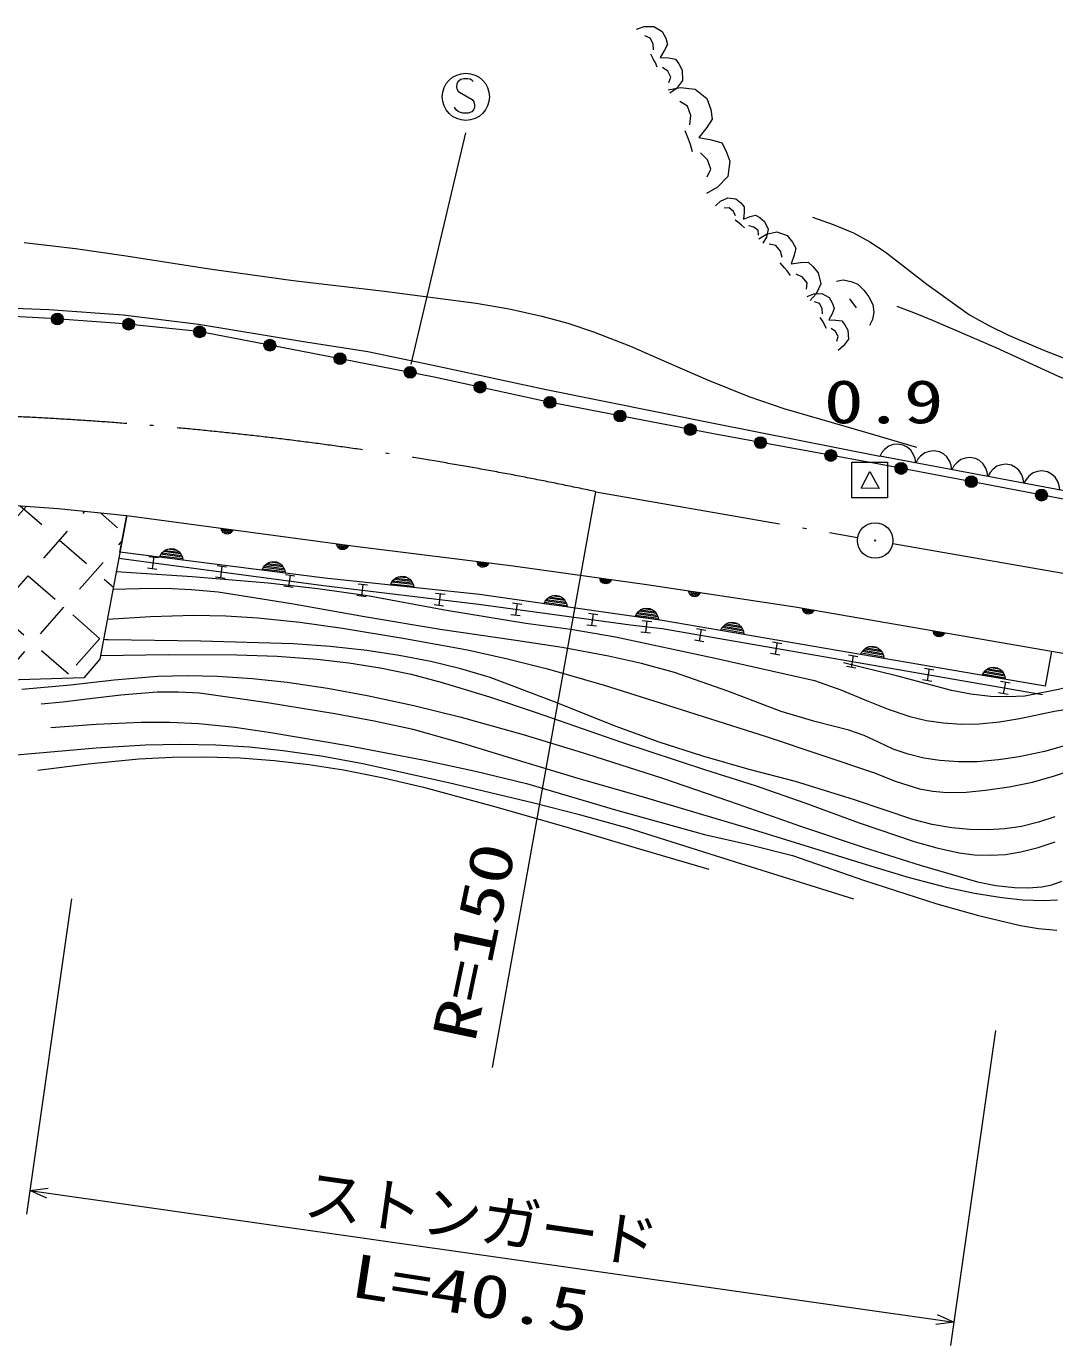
# Model space of a CAD drawing. Units: millimetres, scale not verified. Extents: x 40000 to 680000, y 20000 to 380000.
# Drawn here: x 434899 to 478247, y 255443 to 311095 of the extents above; entities that cross this region are included whole.
import ezdxf
from ezdxf.enums import TextEntityAlignment as Align

# ---------------------------------------------------------------- set-up
doc = ezdxf.new("R2010")
doc.units = ezdxf.units.MM
doc.header["$LTSCALE"] = 1000
doc.linetypes.add('USER1', pattern=[10, 7.868852, -0.983607, 0.163934, -0.983607])
doc.layers.add('M-BGD', color=5, linetype='Continuous', lineweight=13)
doc.layers.add('M-BMK', color=2, linetype='USER1', lineweight=13)
doc.styles.add('ＭＳ ゴシック', font='')
doc.styles.get('ＭＳ ゴシック').set_extended_font_data('MS Gothic')

# ---------------------------------------------------------------- blocks, each defined once
blk = doc.blocks.new('BUHIN3')
at = {"color": 5, "linetype": 'Continuous', "lineweight": 13}
blk.add_lwpolyline([(-550, -458), (-525, -535), (-471, -598), (-384, -660), (-243, -725), (-110, -747), (21, -724), (126, -651), (178, -549), (205, -478), (210, -371), (169, -292), (-196, 221), (-213, 328), (-197, 458), (-139, 563), (-67, 635), (34, 688), (193, 665), (403, 569), (487, 514), (555, 434), (597, 332), (613, 198)], dxfattribs=at)
blk.add_circle((0, 0), 995, dxfattribs=at)
blk = doc.blocks.new('BUHIN23')
at = {"color": 5, "linetype": 'Continuous', "lineweight": 13}
for p, q in [((235, -387), (-444, 76)), ((-442, 150), (302, -357)), ((357, -319), (-428, 216)), ((-442, -1), (159, -411)), ((74, -429), (-426, -88)), ((-364, -206), (-56, -415))]:
    blk.add_line(p, q, dxfattribs=at)
blk.add_lwpolyline([(413, -281), (315, -354), (213, -402), (71, -438), (-54, -426), (-172, -391), (-301, -303), (-377, -206), (-434, -95), (-452, 51), (-447, 165), (-413, 281)], close=True, dxfattribs=at)
blk = doc.blocks.new('BUHIN27')
at = {"color": 5, "linetype": 'Continuous', "lineweight": 13}
for p, q in [((-448, 131), (317, -343)), ((252, -377), (-447, 57)), ((371, -303), (-437, 197)), ((-442, -20), (177, -403)), ((93, -425), (-422, -106)), ((-355, -221), (-38, -418))]:
    blk.add_line(p, q, dxfattribs=at)
blk.add_lwpolyline([(425, -263), (330, -340), (230, -393), (89, -435), (-36, -428), (-155, -398), (-287, -316), (-367, -222), (-429, -114), (-454, 31), (-454, 146), (-425, 263)], close=True, dxfattribs=at)
blk = doc.blocks.new('BUHIN33')
at = {"color": 5, "linetype": 'Continuous', "lineweight": 13}
for p, q in [((-184, 153), (218, -100)), ((224, -67), (-157, 173)), ((-125, 189), (223, -30)), ((221, 9), (-87, 202)), ((-45, 213), (211, 52)), ((178, 109), (21, 209))]:
    blk.add_line(p, q, dxfattribs=at)
blk.add_lwpolyline([(-212, 133), (-164, 171), (-114, 197), (-43, 218), (19, 214), (79, 198), (145, 157), (184, 110), (215, 55), (227, -17), (226, -75), (212, -133)], close=True, dxfattribs=at)
blk = doc.blocks.new('BUHIN78')
at = {"color": 5, "linetype": 'Continuous', "lineweight": 13}
blk.add_lwpolyline([(-632, 444), (-687, 266), (-698, 89), (-672, -137), (-587, -310), (-471, -462), (-275, -600), (-93, -657), (99, -679), (320, -626), (479, -554), (632, -444)], dxfattribs=at)
blk = doc.blocks.new('BUHIN88')
at = {"color": 5, "linetype": 'Continuous', "lineweight": 13}
for radius in [249, 220, 191, 161, 132, 97.5, 67.5, 38.8, 7.5]:
    blk.add_circle((0, 0), radius, dxfattribs=at)
blk = doc.blocks.new('BUHIN89')
at = {"color": 5, "linetype": 'Continuous', "lineweight": 13}
for radius in [249, 220, 191, 161, 132, 97.5, 67.5, 38.8, 7.5]:
    blk.add_circle((0, 0), radius, dxfattribs=at)
blk = doc.blocks.new('BUHIN90')
at = {"color": 5, "linetype": 'Continuous', "lineweight": 13}
for radius in [249, 220, 191, 161, 132, 97.5, 67.5, 38.8, 7.5]:
    blk.add_circle((0, 0), radius, dxfattribs=at)
blk = doc.blocks.new('BUHIN92')
at = {"color": 5, "linetype": 'Continuous', "lineweight": 13}
for radius in [249, 220, 191, 161, 132, 97.5, 67.5, 38.8, 7.5]:
    blk.add_circle((0, 0), radius, dxfattribs=at)
blk = doc.blocks.new('BUHIN93')
at = {"color": 5, "linetype": 'Continuous', "lineweight": 13}
for radius in [249, 220, 191, 161, 132, 97.5, 67.5, 38.8, 7.5]:
    blk.add_circle((0, 0), radius, dxfattribs=at)
blk = doc.blocks.new('BUHIN264')
at = {"color": 5, "linetype": 'Continuous', "lineweight": 13}
for points in [[(994, 371), (371, -994), (-994, -371), (-371, 994)], [(472, 176), (-145, -317), (-210, 488)]]:
    blk.add_lwpolyline(points, close=True, dxfattribs=at)
blk = doc.blocks.new('BUHIN265')
at = {"color": 5, "linetype": 'Continuous', "lineweight": 13}
for p, q in [((-133, -212), (133, 212)), ((-37, 319), (303, 105)), ((37, -319), (-303, -105))]:
    blk.add_line(p, q, dxfattribs=at)
blk = doc.blocks.new('BUHIN266')
at = {"color": 5, "linetype": 'Continuous', "lineweight": 13}
for p, q in [((-130, -213), (130, 213)), ((-41, 318), (302, 108)), ((41, -318), (-302, -108))]:
    blk.add_line(p, q, dxfattribs=at)
blk = doc.blocks.new('BUHIN267')
at = {"color": 5, "linetype": 'Continuous', "lineweight": 13}
for p, q in [((-134, -211), (134, 211)), ((-37, 319), (304, 104)), ((37, -319), (-304, -104))]:
    blk.add_line(p, q, dxfattribs=at)
blk = doc.blocks.new('BUHIN269')
at = {"color": 5, "linetype": 'Continuous', "lineweight": 13}
for p, q in [((-141, -206), (141, 206)), ((-25, 320), (307, 93)), ((25, -320), (-307, -93))]:
    blk.add_line(p, q, dxfattribs=at)
blk = doc.blocks.new('BUHIN271')
at = {"color": 5, "linetype": 'Continuous', "lineweight": 13}
for radius in [746, 22.5]:
    blk.add_circle((0, 0), radius, dxfattribs=at)

msp = doc.modelspace()

# ---------------------------------------------------------------- hatches: boundary and pattern name
at = {"layer": 'M-BGD'}
h = msp.add_hatch(dxfattribs=at)
h.set_pattern_fill('USER', color=256, style=0, pattern_type=2)
h.set_pattern_definition([(48.755, (410711, 290574), (-1503.8, 1318.55), [1500, -1000]), (318.755, (410711, 290574), (1318.55, 1503.8), [1500, -1000])])
h.paths.add_polyline_path([(404137, 290095), (410711, 290574), (419771, 291168), (424932, 291350), (427740, 291334), (430416, 291185), (436243, 290755), (439134, 290458), (437994, 284396), (437325, 283616), (432468, 283468), (424402, 283864), (415263, 283881), (410797, 283864), (406288, 284195), (404355, 284988)])

# ---------------------------------------------------------------- linework, layer by layer
for p, q in [((451119, 296840), (453421, 306604)), ((469890, 299222), (469610, 299597)), ((431935, 299308), (435850, 299153)), ((435850, 299153), (438981, 298931)), ((438981, 298931), (442156, 298531)), ((442156, 298531), (446494, 297820)), ((446494, 297820), (449292, 297376)), ((449292, 297376), (452245, 296755)), ((452245, 296755), (456806, 295778)), ((456806, 295778), (463867, 294356)), ((463867, 294356), (470872, 292958)), ((483028, 290690), (470872, 292958)), ((430416, 291185), (436243, 290755)), ((454548, 267170), (458904, 291466)), ((436243, 290755), (439134, 290458)), ((439134, 290458), (437994, 284396)), ((438844, 288917), (439134, 290458)), ((439134, 290458), (448864, 289149)), ((447477, 287820), (438844, 288917)), ((448864, 289149), (455418, 288334)), ((438795, 288655), (447421, 287505)), ((454380, 288431), (453909, 288490)), ((453917, 288458), (454364, 288402)), ((454341, 288373), (453933, 288424)), ((453952, 288390), (454312, 288345)), ((454279, 288318), (453979, 288355)), ((454033, 288317), (454218, 288294)), ((455418, 288334), (461054, 287548)), ((454002, 287125), (447477, 287820)), ((451129, 287683), (450406, 287760)), ((450472, 287816), (451073, 287752)), ((450963, 287826), (450593, 287866)), ((459554, 287726), (459083, 287792)), ((459091, 287759), (459537, 287697)), ((459514, 287668), (459107, 287725)), ((447421, 287505), (453952, 286717)), ((450274, 287585), (451218, 287485)), ((451200, 287549), (450305, 287645)), ((450349, 287703), (451167, 287616)), ((459125, 287691), (459485, 287641)), ((459451, 287614), (459151, 287656)), ((459205, 287617), (459390, 287591)), ((461054, 287548), (467307, 286612)), ((463297, 287181), (462828, 287251)), ((462835, 287218), (463281, 287152)), ((463257, 287124), (462851, 287185)), ((453952, 286717), (460366, 285844)), ((460405, 286219), (454002, 287125)), ((456742, 286801), (457683, 286668)), ((457667, 286733), (456775, 286859)), ((456821, 286916), (457636, 286801)), ((457600, 286869), (456880, 286971)), ((456948, 287024), (457547, 286939)), ((457439, 287018), (457070, 287070)), ((462868, 287150), (463228, 287096)), ((463194, 287070), (462895, 287115)), ((462948, 287075), (463132, 287048)), ((467307, 286612), (472684, 285676)), ((461704, 286038), (460405, 286219)), ((460593, 286256), (461534, 286125)), ((461518, 286190), (460626, 286315)), ((460672, 286371), (461487, 286258)), ((461451, 286326), (460730, 286426)), ((460798, 286480), (461397, 286396)), ((461290, 286475), (460921, 286526)), ((468095, 286443), (467627, 286525)), ((467634, 286492), (468077, 286414)), ((468053, 286387), (467648, 286457)), ((467665, 286423), (468023, 286360)), ((467988, 286335), (467690, 286387)), ((467743, 286346), (467926, 286314)), ((460366, 285844), (461702, 285690)), ((461205, 285495), (460805, 285541)), ((460862, 286038), (461262, 285992)), ((461062, 286015), (461005, 285518)), ((461702, 285690), (477730, 282912)), ((473510, 284014), (461704, 286038)), ((472684, 285676), (478121, 284739)), ((473602, 285486), (473134, 285566)), ((473141, 285533), (473585, 285457)), ((473561, 285429), (473156, 285499)), ((473172, 285465), (473531, 285403)), ((473496, 285377), (473198, 285428)), ((473250, 285388), (473434, 285356)), ((437994, 284396), (437325, 283617)), ((478121, 284739), (477849, 283259)), ((478121, 284739), (488207, 282904)), ((477849, 283259), (473510, 284014)), ((476144, 283683), (475257, 283837)), ((475305, 283892), (476115, 283751)), ((476082, 283820), (475365, 283945)), ((475435, 283996), (476031, 283893)), ((475926, 283974), (475559, 284038)), ((437325, 283617), (432468, 283468)), ((475222, 283780), (476158, 283617)), ((436795, 274289), (434902, 260992)), ((473873, 255443), (475766, 268739)), ((435043, 261982), (474014, 256433))]:
    msp.add_line(p, q, dxfattribs=at)
for points in [[(460616, 310982), (460945, 311093), (461347, 311095), (461699, 310883), (461850, 310592), (461922, 310337), (461803, 310086), (461624, 309787), (461979, 309765), (462270, 309719), (462409, 309516), (462550, 309246), (462553, 308809), (462303, 308481), (462023, 308275)], [(461332, 310099), (461328, 310355), (461198, 310605), (460968, 310701)], [(461497, 309369), (461416, 309558), (461342, 309700), (461219, 309920)], [(461985, 308728), (462063, 308958), (461937, 309202), (461723, 309365)], [(461961, 308415), (462480, 308519), (463089, 308446), (463579, 308056), (463751, 307587), (463811, 307188), (463583, 306832), (463254, 306414), (463786, 306312), (464217, 306186), (464389, 305853), (464549, 305416), (464470, 304756), (464028, 304308), (463565, 304052)], [(462874, 306943), (462917, 307330), (462769, 307734), (462440, 307922)], [(462982, 305806), (462895, 306109), (462811, 306338), (462668, 306694)], [(463595, 304744), (463758, 305076), (463614, 305469), (463322, 305758)], [(463951, 303521), (464162, 303719), (464467, 303860), (464807, 303820), (465022, 303651), (465165, 303482), (465161, 303251), (465129, 302961), (465406, 303068), (465642, 303132), (465818, 303027), (466019, 302870), (466172, 302540), (466095, 302204), (465953, 301951)], [(464799, 303098), (464708, 303291), (464523, 303436), (464315, 303429)], [(465177, 302600), (465050, 302716), (464944, 302799), (464775, 302923)], [(468038, 303049), (468918, 302742), (469771, 302381), (470451, 302008), (471104, 301582), (472866, 300226), (474660, 298923), (475467, 298471), (476307, 298071), (477752, 297444), (479222, 296872)], [(465768, 302282), (465748, 302484), (465568, 302625), (465349, 302676)], [(465772, 302128), (466102, 302326), (466537, 302424), (466968, 302277), (467201, 301998), (467339, 301739), (467270, 301439), (467146, 301072), (467536, 301133), (467862, 301151), (468061, 300965), (468278, 300705), (468385, 300233), (468191, 299819), (467937, 299530)], [(434808, 301983), (436963, 301727), (439109, 301412), (442616, 300864), (446140, 300374), (450001, 299929), (453866, 299422), (455248, 299179), (456626, 298875), (457724, 298575), (458814, 298214), (460367, 297602), (461900, 296934), (463611, 296183), (465352, 295485), (466835, 294982), (468340, 294536), (470377, 293948), (472418, 293343)], [(466757, 301342), (466692, 301618), (466492, 301858), (466220, 301907)], [(467109, 300589), (466975, 300776), (466862, 300912), (466677, 301121)], [(467788, 300011), (467819, 300279), (467624, 300513), (467353, 300639)], [(469052, 300346), (469326, 300398), (469672, 300335), (469951, 300215), (470204, 299974), (470413, 299693), (470587, 299363), (470628, 299044), (470573, 298726), (470448, 298473)], [(467817, 299703), (468095, 299809), (468440, 299825), (468749, 299655), (468888, 299410), (468959, 299194), (468865, 298975), (468722, 298712), (469027, 298706), (469278, 298676), (469405, 298507), (469534, 298279), (469552, 297905), (469349, 297615), (469116, 297429)], [(468461, 298970), (468449, 299190), (468329, 299400), (468128, 299474)], [(569694, 275228), (556616, 277484), (546275, 279126), (538366, 280495), (508639, 285864), (498362, 287392), (470856, 292622), (463860, 293900), (456780, 295269), (452096, 296303), (446468, 297398), (442148, 298219), (439001, 298554), (435929, 298767), (431974, 298980)], [(515991, 291062), (511106, 292070), (506216, 293089), (502614, 293844), (498996, 294542), (497799, 294702), (496588, 294804), (495152, 294846), (493702, 294827), (491168, 294740), (488645, 294714), (486563, 294701), (484472, 294749), (483529, 294835), (482593, 294982), (481617, 295201), (480645, 295481), (479508, 295879), (478384, 296337), (475777, 297533), (473146, 298673), (472385, 298978), (471613, 299283)], [(468628, 298349), (468551, 298509), (468483, 298629), (468370, 298813)], [(469068, 297817), (469127, 298016), (469010, 298221), (468821, 298354)], [(438689, 288093), (441887, 287884), (445087, 287615), (447185, 287381), (449285, 287086), (452608, 286475), (455949, 285921), (457850, 285660), (459740, 285340), (463933, 284450), (468127, 283497), (469230, 283105), (470322, 282652), (471223, 282290), (472140, 281986), (472840, 281820), (473564, 281711), (474307, 281662), (475061, 281672), (475918, 281755), (476765, 281899), (478241, 282207), (479734, 282458)], [(478865, 280796), (477823, 280510), (476758, 280281), (475877, 280149), (474980, 280076), (474196, 280069), (473403, 280123), (472727, 280226), (472067, 280389), (471446, 280609), (470847, 280887), (470222, 281178), (469577, 281412), (468144, 281773), (466718, 282195), (464476, 283046), (462216, 283839), (460836, 284213), (459441, 284528), (457493, 284891), (455529, 285195), (452338, 285658), (449146, 286183), (446075, 286730), (442978, 287221), (441864, 287331), (440748, 287382), (439653, 287373), (438547, 287334)], [(438312, 286084), (440137, 286203), (441960, 286262), (443306, 286235), (444652, 286147), (446432, 285958), (448219, 285707), (450859, 285277), (453492, 284788), (455188, 284420), (456873, 283993), (459256, 283307), (461622, 282562), (466123, 281120), (470616, 279617), (471570, 279247), (472544, 278934), (473119, 278829), (473704, 278783), (474517, 278796), (475331, 278869), (476327, 279014), (477308, 279218), (478243, 279473), (479167, 279787)], [(478255, 277750), (477566, 277520), (476852, 277345), (476152, 277240), (475442, 277195), (474678, 277210), (473917, 277284), (473088, 277433), (472274, 277640), (469807, 278468), (467323, 279238), (465364, 279744), (463417, 280308), (461582, 280902), (459757, 281557), (457115, 282618), (454452, 283623), (453216, 283988), (451954, 284297), (450611, 284562), (449258, 284768), (447708, 284937), (446144, 285047), (442252, 285164), (438350, 285221), (438250, 285223), (438150, 285224)], [(438025, 284556), (440893, 284602), (443774, 284588), (445464, 284526), (447161, 284404), (448491, 284252), (449812, 284041), (451121, 283763), (452427, 283423), (454420, 282818), (456395, 282156), (459951, 280916), (463524, 279734), (465628, 279065), (467712, 278339), (470013, 277496), (472363, 276701), (473287, 276440), (474222, 276238), (474875, 276153), (475541, 276127), (476176, 276167), (476819, 276269), (477553, 276451), (478273, 276692)], [(482324, 283139), (481543, 283337), (480765, 283473), (480286, 283498), (479809, 283463), (478411, 283126), (476988, 282846), (476275, 282809), (475551, 282833), (474722, 282926), (473904, 283080), (471635, 283681), (469348, 284246)], [(434713, 283135), (436759, 283317), (438593, 283532), (440431, 283687), (441690, 283717), (442960, 283688), (444429, 283588), (445895, 283427), (447589, 283180), (449272, 282874), (451226, 282450), (453166, 281967), (455843, 281218), (458509, 280409), (461715, 279376), (464910, 278284), (467532, 277352), (470176, 276475), (472579, 275711), (474993, 275008), (475763, 274860), (476554, 274771), (477129, 274754), (477705, 274797), (478132, 274884), (478546, 275030)], [(478371, 274237), (477780, 274203), (476906, 274236), (476026, 274330), (474875, 274515), (473743, 274759), (472124, 275181), (470498, 275667), (465729, 277143), (460952, 278572), (458156, 279362), (455364, 280214), (453300, 280849), (451211, 281428), (449566, 281791), (447908, 282096), (445061, 282559), (442197, 282963), (441303, 283015), (440408, 283007), (438876, 282881), (437335, 282694), (436434, 282592), (435525, 282498)], [(435930, 281513), (437838, 281661), (439743, 281749), (440949, 281745), (442163, 281681), (443682, 281527), (445199, 281312), (448451, 280754), (451687, 280139), (453836, 279676), (455980, 279153), (459728, 278049), (463492, 277003), (465356, 276589), (467203, 276118), (470232, 275070), (473281, 274081), (475036, 273592), (476807, 273161), (477561, 273038), (478338, 272973)], [(469776, 274273), (465019, 275765), (460250, 277266), (458280, 277824), (456294, 278325), (452698, 279185), (449088, 279986), (447414, 280291), (445720, 280538), (444309, 280686), (442884, 280775), (441406, 280807), (439916, 280779), (437839, 280652), (435757, 280464), (433836, 280293)], [(435375, 279718), (437498, 279984), (439637, 280192), (441044, 280267), (442466, 280282), (443908, 280236), (445347, 280130), (446810, 279961), (448264, 279733), (449951, 279398), (451636, 279001), (454640, 278192), (457635, 277323), (460655, 276432), (463676, 275548)], [(435755, 261663), (435043, 261982), (435815, 262088)], [(473302, 256752), (474014, 256433), (473241, 256327)]]:
    msp.add_lwpolyline(points, dxfattribs=at)
for points in [[(454396, 288461), (454369, 288406), (454335, 288361), (454279, 288313), (454221, 288290), (454161, 288279), (454084, 288288), (454028, 288314), (453977, 288351), (453935, 288411), (453911, 288463), (453900, 288523)], [(450242, 287526), (450294, 287636), (450362, 287727), (450470, 287826), (450586, 287874), (450707, 287899), (450861, 287882), (450974, 287833), (451077, 287761), (451162, 287642), (451212, 287538), (451237, 287420)], [(459570, 287755), (459543, 287701), (459507, 287657), (459451, 287609), (459393, 287587), (459332, 287576), (459255, 287587), (459200, 287614), (459149, 287651), (459109, 287712), (459086, 287765), (459075, 287824)], [(463314, 287210), (463286, 287156), (463251, 287112), (463194, 287065), (463135, 287043), (463074, 287033), (462998, 287045), (462942, 287072), (462893, 287110), (462852, 287172), (462830, 287224), (462820, 287284)], [(456708, 286742), (456764, 286851), (456835, 286939), (456947, 287034), (457064, 287078), (457186, 287099), (457339, 287077), (457450, 287024), (457551, 286949), (457632, 286826), (457677, 286721), (457699, 286602)], [(460559, 286198), (460615, 286306), (460685, 286395), (460797, 286490), (460914, 286534), (461036, 286555), (461189, 286534), (461301, 286481), (461401, 286406), (461483, 286284), (461529, 286179), (461550, 286060)], [(468113, 286472), (468083, 286418), (468046, 286375), (467989, 286330), (467929, 286309), (467868, 286301), (467792, 286314), (467737, 286343), (467688, 286382), (467650, 286444), (467629, 286498), (467620, 286557)], [(473620, 285514), (473590, 285461), (473554, 285418), (473496, 285372), (473437, 285352), (473376, 285343), (473300, 285356), (473245, 285385), (473196, 285424), (473157, 285486), (473136, 285539), (473127, 285599)], [(475187, 283722), (475246, 283829), (475319, 283915), (475434, 284007), (475553, 284047), (475675, 284064), (475828, 284037), (475937, 283980), (476035, 283902), (476112, 283777), (476155, 283671), (476172, 283551)]]:
    msp.add_lwpolyline(points, close=True, dxfattribs=at)
for centre, radius in [((436202, 298748), 249), ((436202, 298748), 220), ((436202, 298748), 191), ((436202, 298748), 161), ((436202, 298748), 132), ((436202, 298748), 97.5), ((436202, 298748), 67.5), ((436202, 298748), 38.8), ((436202, 298748), 7.5), ((439207, 298532), 249), ((439207, 298532), 220), ((439207, 298532), 191), ((439207, 298532), 161), ((439207, 298532), 132), ((439207, 298532), 97.5), ((439207, 298532), 67.5), ((439207, 298532), 38.8), ((439207, 298532), 7.5), ((454026, 295877), 249), ((454026, 295877), 220), ((454026, 295877), 191), ((454026, 295877), 161), ((454026, 295877), 132), ((454026, 295877), 97.5), ((454026, 295877), 67.5), ((454026, 295877), 38.8), ((454026, 295877), 7.5)]:
    msp.add_circle(centre, radius, dxfattribs=at)
at = {"layer": 'M-BMK'}
for p, q in [((458904, 291466), (469943, 289536)), ((471420, 289279), (568500, 272392))]:
    msp.add_line(p, q, dxfattribs=at)
msp.add_arc((427489, 144793), 150000, 77.91053, 94.8645, dxfattribs=at)

# ---------------------------------------------------------------- block references
at = {"layer": 'M-BGD', "rotation": 204.53621}
for name, p in [('BUHIN3', (453426, 308125)), ('BUHIN93', (442202, 298209)), ('BUHIN93', (445162, 297646)), ('BUHIN92', (448121, 297076)), ('BUHIN92', (451079, 296501)), ('BUHIN90', (456969, 295232)), ('BUHIN90', (459928, 294660)), ('BUHIN90', (462886, 294088)), ('BUHIN89', (465848, 293537)), ('BUHIN89', (468812, 292995)), ('BUHIN78', (471632, 292816)), ('BUHIN78', (473151, 292532)), ('BUHIN264', (470451, 291964)), ('BUHIN88', (471775, 292447)), ('BUHIN78', (474671, 292249)), ('BUHIN78', (476190, 291965)), ('BUHIN88', (474735, 291885)), ('BUHIN78', (477710, 291682)), ('BUHIN88', (477695, 291322)), ('BUHIN33', (443365, 289889)), ('BUHIN271', (470682, 289407)), ('BUHIN33', (448225, 289235)), ('BUHIN265', (440233, 288464)), ('BUHIN27', (441003, 288643)), ('BUHIN265', (443108, 288080)), ('BUHIN27', (445319, 288094)), ('BUHIN265', (445983, 287697)), ('BUHIN266', (449053, 287308)), ('BUHIN266', (452319, 286914)), ('BUHIN267', (455555, 286499)), ('BUHIN267', (458762, 286062)), ('BUHIN23', (464656, 285532)), ('BUHIN269', (463304, 285412)), ('BUHIN269', (466510, 284856)), ('BUHIN23', (470558, 284520)), ('BUHIN269', (469716, 284301)), ('BUHIN269', (472921, 283745)), ('BUHIN269', (476127, 283190))]:
    msp.add_blockref(name, p, dxfattribs=at)

# ---------------------------------------------------------------- texts
at = {"layer": 'M-BGD', "style": 'ＭＳ ゴシック', "width": 1.35}
msp.add_text('0.9', height=1833, dxfattribs=at).set_placement((468517, 293801), align=Align.BOTTOM_LEFT)
for s, rotation, p in [('R=150', 78.1, (454339, 268066)), ('L=40.5', 351.2, (448403, 256978))]:
    msp.add_text(s, height=1833, rotation=rotation, dxfattribs=at).set_placement(p, align=Align.BOTTOM_LEFT)
at = {"layer": 'M-BGD', "style": 'ＭＳ ゴシック'}
msp.add_text('ストンガード', height=1833, rotation=351.9, dxfattribs=at).set_placement((446454, 260408), align=Align.BOTTOM_LEFT)

doc.saveas('drawing.dxf')
